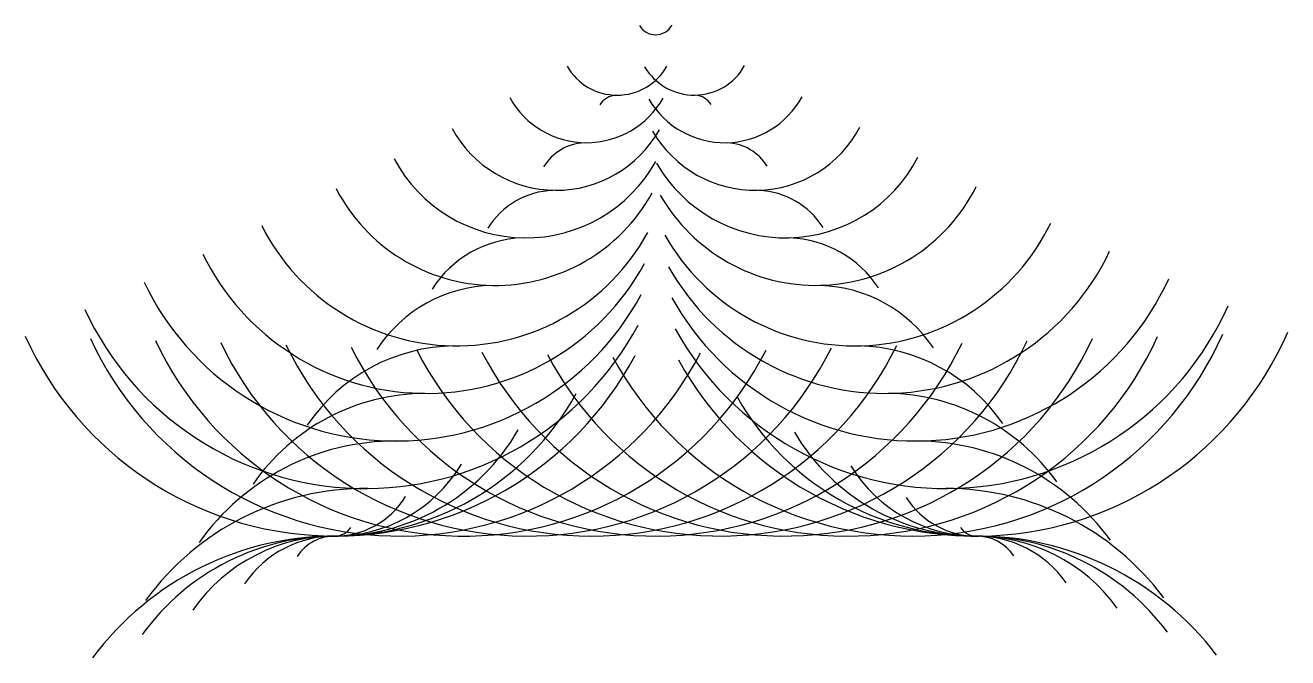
# Model space of a CAD drawing. Extents: x -1.97 to 1.86, y -0.81 to 1.11.
import ezdxf

# ---------------------------------------------------------------- set-up
doc = ezdxf.new("R2010")
doc.units = 0

msp = doc.modelspace()

# ---------------------------------------------------------------- linework, layer by layer
at = {"layer": 'drawinglayer'}
for centre, radius, start, end in [((-0.0569, 1.1342), 0.0573, 210.6416, 330.1046), ((-0.174, 1.0682), 0.1744, 209.8394, 330.3211), ((0.0601, 1.0682), 0.1744, 210.4124, 330.8929), ((-0.2662, 1.0163), 0.2665, 209.2092, 330.4958), ((-0.174, 0.8339), 0.0599, 93.1513, 149.3104), ((0.1524, 1.0163), 0.2665, 210.2405, 331.5087), ((0.0601, 0.8339), 0.0599, 31.3864, 86.3141), ((-0.3583, 0.9643), 0.3587, 208.6362, 330.6745), ((0.2445, 0.9643), 0.3587, 210.0686, 332.1208), ((-0.2662, 0.5977), 0.152, 92.6929, 148.6816), ((0.1524, 0.5977), 0.152, 32.0167, 86.7894), ((-0.4504, 0.9123), 0.4508, 208.006, 330.8571), ((0.3366, 0.9123), 0.4508, 209.8967, 332.7288), ((0.4288, 0.8604), 0.5429, 209.7248, 333.3327), ((-0.5426, 0.8604), 0.5429, 207.3757, 331.044), ((-0.3583, 0.3615), 0.2441, 92.2345, 148.0494), ((0.2445, 0.3615), 0.2441, 32.6469, 87.2578), ((-0.6597, 0.7944), 0.6601, 206.6309, 331.2878), ((0.5458, 0.7944), 0.6601, 209.4957, 334.0942), ((-0.4504, 0.1253), 0.3363, 91.7762, 147.4139), ((0.3366, 0.1253), 0.3363, 33.2772, 87.7193), ((0.638, 0.7425), 0.7522, 209.3238, 334.6885), ((-0.7519, 0.7425), 0.7522, 206.0579, 331.4847), ((-0.844, 0.6905), 0.8444, 205.485, 331.6864), ((-0.5426, -0.111), 0.4284, 91.3178, 146.7753), ((0.7301, 0.6905), 0.8444, 209.0946, 335.2783), ((0.4288, -0.111), 0.4284, 33.9074, 88.174), ((-0.9361, 0.6385), 0.9365, 204.8547, 331.8928), ((0.8223, 0.6385), 0.9365, 208.9227, 335.8638), ((-1.0283, 0.5866), 1.0286, 204.2817, 332.1043), ((-0.8341, 0.5866), 1.0286, 204.6828, 332.6036), ((0.3316, 0.5866), 1.0286, 207.2611, 335.282), ((0.5259, 0.5866), 1.0286, 207.7195, 335.6814), ((0.7202, 0.5866), 1.0286, 208.2351, 336.0687), ((0.9145, 0.5866), 1.0286, 208.7508, 336.4447), ((-0.6398, 0.5866), 1.0286, 205.0839, 333.0867), ((-0.4455, 0.5866), 1.0286, 205.485, 333.5541), ((-0.2512, 0.5866), 1.0286, 205.886, 334.0068), ((-0.6597, -0.4112), 0.5455, 90.7448, 145.9594), ((-0.0569, 0.5866), 1.0286, 206.3444, 334.4453), ((0.1374, 0.5866), 1.0286, 206.8028, 334.8702), ((0.5458, -0.4112), 0.5455, 34.7096, 88.7424), ((-0.7519, -0.6474), 0.6376, 90.3438, 145.3143), ((-1.0283, 0.3923), 0.8343, 268.7968, 331.1538), ((0.9145, 0.3923), 0.8343, 209.6675, 270.5378), ((0.638, -0.6474), 0.6376, 35.3971, 89.1821), ((-1.0283, 0.1981), 0.6401, 268.7968, 330.2204), ((0.9145, 0.1981), 0.6401, 210.5843, 270.5283), ((-0.844, -0.8837), 0.7298, 89.9427, 144.6665), ((0.7301, -0.8837), 0.7298, 36.0274, 89.6154), ((-1.0283, 0.0038), 0.4458, 268.8541, 329.3041), ((0.9145, 0.0038), 0.4458, 211.501, 270.5192), ((-0.9361, -1.1199), 0.822, 89.4843, 144.0162), ((0.8223, -1.1199), 0.822, 36.6576, 90.0422), ((-1.0283, -0.1905), 0.2515, 268.9114, 328.4049), ((0.9145, -0.1905), 0.2515, 212.3604, 270.5103), ((-1.0283, -0.3848), 0.0573, 268.9114, 327.5226), ((0.9145, -0.3848), 0.0573, 213.2199, 270.5017), ((-1.0283, -1.3562), 0.9141, 89.0833, 143.3635), ((-1.0283, -1.1619), 0.7198, 89.0833, 144.1622), ((-1.0283, -0.9676), 0.5255, 89.026, 144.9773), ((-1.0283, -0.7733), 0.3313, 89.026, 145.809), ((-1.0283, -0.579), 0.137, 88.9687, 146.6573), ((0.9145, -1.3562), 0.9141, 37.2879, 90.4628), ((0.9145, -1.1619), 0.7198, 36.543, 90.4701), ((0.9145, -0.9676), 0.5255, 35.7409, 90.4777), ((0.9145, -0.7733), 0.3313, 34.9388, 90.4854), ((0.9145, -0.579), 0.137, 34.0793, 90.4934)]:
    msp.add_arc(centre, radius, start, end, dxfattribs=at)

doc.saveas('drawing.dxf')
